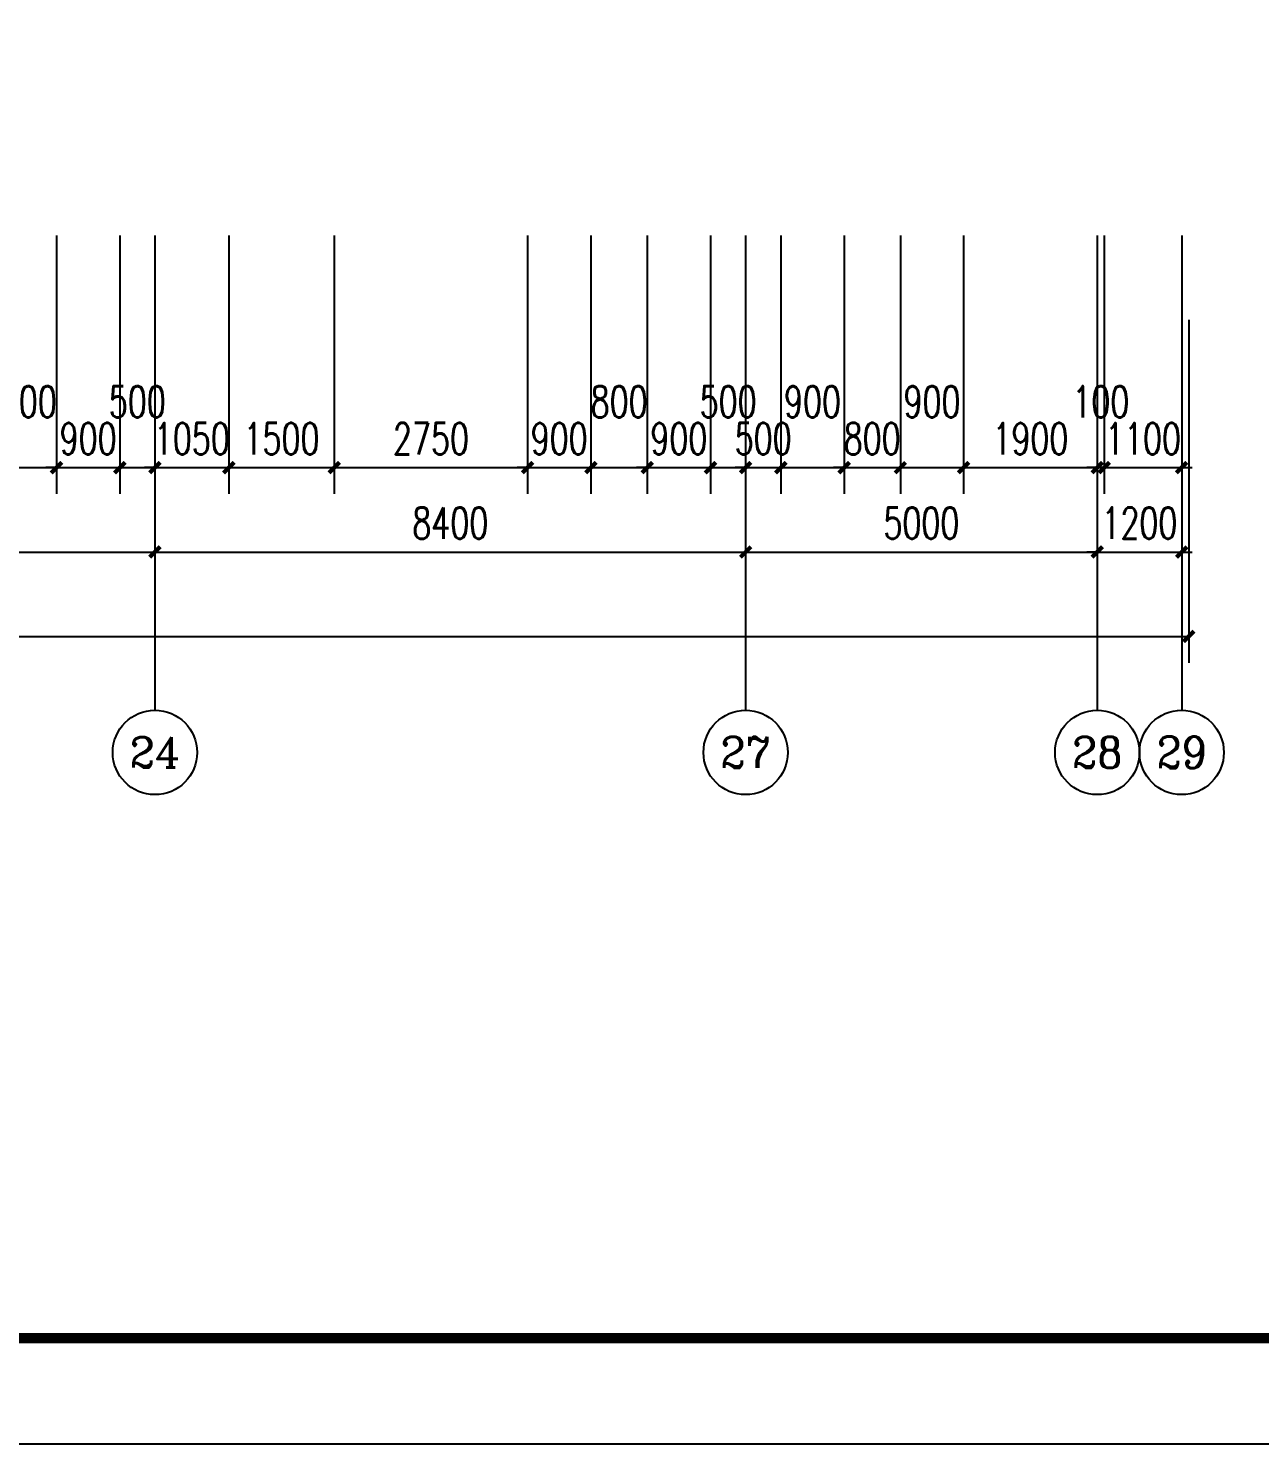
# Model space of a CAD drawing. Extents: x 1333527 to 1855755, y 1020844 to 1581249.
# Drawn here: x 1454074 to 1471583, y 1020844 to 1040970 of the extents above; entities that cross this region are included whole.
import ezdxf
from ezdxf.enums import TextEntityAlignment as Align

# ---------------------------------------------------------------- set-up
doc = ezdxf.new("R2010")
doc.units = 0
doc.header["$LTSCALE"] = 1000
doc.header["$PDSIZE"] = 5
doc.layers.add('1-建筑底图', color=8, linetype='Continuous', plot=False)
for name, color, linetype in [('AXIS_TEXT', 7, 'Continuous'), ('BTTK', 7, 'Continuous'), ('PUB_TITLE', 7, 'Continuous')]:
    doc.layers.add(name, color=color, linetype=linetype)
doc.styles.add('_TCH_AXIS', font='COMPLEX', dxfattribs={"bigfont": 'GBCBIG'})
doc.styles.add('_TCH_DIM_T3', font='SIMPLEX', dxfattribs={"width": 0.705882, "bigfont": 'GBCBIG'})
doc.styles.add('COMPLEX', font='COMPLEX')
doc.styles.add('HZ(TK)', font='geniso.shx', dxfattribs={"width": 0.9, "bigfont": 'hztxt.shx'})
doc.dimstyles.new('_TCH_ARCH&&150', dxfattribs={"dimtxt": 446.25, "dimasz": 150, "dimexe": 375, "dimexo": 450, "dimgap": 189.375, "dimtad": 1, "dimdec": 0, "dimzin": 0, "dimdsep": 46, "dimtxsty": '_TCH_DIM_T3', "dimblk": 'ARCHTICK', "dimcen": 0.09, "dimclrt": 7, "dimazin": 2, "dimtfac": 1, "dimtdec": 0, "dimtix": 1, "dimtmove": 2, "dimatfit": 3, "dimfxl": 1, "dimtolj": 1, "dimtzin": 0, "dimarcsym": 0})

# ---------------------------------------------------------------- blocks, each defined once
blk = doc.blocks.new('vhtemplate_2020年新竖式图框_A0')
at = {"layer": 'PUB_TITLE', "color": 7}
blk.add_lwpolyline([(0, 0), (1189, 0), (1189, 841), (0, 841)], close=True, dxfattribs=at)
at = {"layer": 'PUB_TITLE', "const_width": 1}
blk.add_lwpolyline([(25, 10), (1179, 10), (1179, 831), (25, 831)], close=True, dxfattribs=at)
at = {"layer": 'BTTK', "color": 4, "style": 'HZ(TK)', "width": 0.9}
for tag, p in [('合作单位', (1144, 743.5)), ('建设单位', (1144, 209.5)), ('工程名称', (1144, 176.5)), ('子项名称', (1154, 160)), ('图纸名称', (1144, 141))]:
    blk.add_attdef(tag, text='', height=3.5, dxfattribs=at).set_placement(p, align=Align.MIDDLE_CENTER)
for tag, p in [('注册证书号', (1156.5, 309.01)), ('注册印章号', (1156.5, 301.01)), ('设计号', (1154, 193)), ('图别', (1137.75, 34)), ('图号', (1170.25, 34)), ('版本号', (1137.75, 26)), ('日期', (1170.25, 26))]:
    blk.add_attdef(tag, text='', height=3.5, dxfattribs=at).set_placement(p, align=Align.MIDDLE)
blk = doc.blocks.new('_AXISO')
blk.add_circle((0, 0), 0.5)
at = {"layer": 'AXIS_TEXT', "style": 'COMPLEX', "width": 1.041667}
blk.add_attdef('A', text='', height=0.56, dxfattribs=at).set_placement((-0.25, -0.28), (0.25, -0.28), align=Align.FIT)
blk = doc.blocks.new('_ArchTick')
at = {"color": 0, "linetype": 'ByBlock', "const_width": 0.4}
blk.add_lwpolyline([(-0.5, -0.5), (0.5, 0.5)], dxfattribs=at)
blk = doc.blocks.new('*D718')
at = {"layer": '1-建筑底图', "color": 0, "lineweight": -2, "transparency": 16777216}
for p, q in [((94200, -7654), (94200, -11329)), ((95000, -7654), (95000, -11329)), ((94200, -10954), (95000, -10954))]:
    blk.add_line(p, q, dxfattribs=at)
at = {"layer": 'Defpoints', "color": 0}
for p in [(94200, -7204), (95000, -7204), (95000, -10954)]:
    blk.add_point(p, dxfattribs=at)
at = {"layer": '1-建筑底图', "color": 0, "lineweight": -2, "transparency": 16777216, "xscale": 150, "yscale": 150, "zscale": 150, "rotation": 180}
blk.add_blockref('_ArchTick', (94200, -10954), dxfattribs=at)
at = {"layer": '1-建筑底图', "color": 0, "lineweight": -2, "transparency": 16777216, "xscale": 150, "yscale": 150, "zscale": 150}
blk.add_blockref('_ArchTick', (95000, -10954), dxfattribs=at)
at = {"layer": '1-建筑底图', "color": 7, "transparency": 16777216, "insert": (94600, -10017), "char_height": 446.2, "attachment_point": 5, "style": '_TCH_DIM_T3'}
blk.add_mtext('\\A1;800', dxfattribs=at)
blk = doc.blocks.new('*D719')
at = {"layer": '1-建筑底图', "color": 0, "lineweight": -2, "transparency": 16777216}
for p, q in [((95000, -7654), (95000, -11329)), ((95900, -7654), (95900, -11329)), ((95000, -10954), (94850, -10954)), ((95000, -10954), (95900, -10954)), ((95900, -10954), (96050, -10954))]:
    blk.add_line(p, q, dxfattribs=at)
at = {"layer": 'Defpoints', "color": 0}
for p in [(95000, -7204), (95900, -7204), (95900, -10954)]:
    blk.add_point(p, dxfattribs=at)
at = {"layer": '1-建筑底图', "color": 0, "lineweight": -2, "transparency": 16777216, "xscale": 150, "yscale": 150, "zscale": 150}
blk.add_blockref('_ArchTick', (95000, -10954), dxfattribs=at)
at = {"layer": '1-建筑底图', "color": 0, "lineweight": -2, "transparency": 16777216, "xscale": 150, "yscale": 150, "zscale": 150, "rotation": 180}
blk.add_blockref('_ArchTick', (95900, -10954), dxfattribs=at)
at = {"layer": '1-建筑底图', "color": 7, "transparency": 16777216, "insert": (95450, -10542), "char_height": 446.2, "attachment_point": 5, "style": '_TCH_DIM_T3'}
blk.add_mtext('\\A1;900', dxfattribs=at)
blk = doc.blocks.new('*D720')
at = {"layer": '1-建筑底图', "color": 0, "lineweight": -2, "transparency": 16777216}
for p, q in [((95900, -7654), (95900, -11329)), ((96400, -7654), (96400, -11329)), ((95900, -10954), (96400, -10954))]:
    blk.add_line(p, q, dxfattribs=at)
at = {"layer": 'Defpoints', "color": 0}
for p in [(95900, -7204), (96400, -7204), (96400, -10954)]:
    blk.add_point(p, dxfattribs=at)
at = {"layer": '1-建筑底图', "color": 0, "lineweight": -2, "transparency": 16777216, "xscale": 150, "yscale": 150, "zscale": 150, "rotation": 180}
blk.add_blockref('_ArchTick', (95900, -10954), dxfattribs=at)
at = {"layer": '1-建筑底图', "color": 0, "lineweight": -2, "transparency": 16777216, "xscale": 150, "yscale": 150, "zscale": 150}
blk.add_blockref('_ArchTick', (96400, -10954), dxfattribs=at)
at = {"layer": '1-建筑底图', "color": 7, "transparency": 16777216, "insert": (96150, -10017), "char_height": 446.2, "attachment_point": 5, "style": '_TCH_DIM_T3'}
blk.add_mtext('\\A1;500', dxfattribs=at)
blk = doc.blocks.new('*D721')
at = {"layer": '1-建筑底图', "color": 0, "lineweight": -2, "transparency": 16777216}
for p, q in [((96400, -7654), (96400, -11329)), ((97450, -7654), (97450, -11329)), ((96400, -10954), (96250, -10954)), ((96400, -10954), (97450, -10954)), ((97450, -10954), (97600, -10954))]:
    blk.add_line(p, q, dxfattribs=at)
at = {"layer": 'Defpoints', "color": 0}
for p in [(96400, -7204), (97450, -7204), (97450, -10954)]:
    blk.add_point(p, dxfattribs=at)
at = {"layer": '1-建筑底图', "color": 0, "lineweight": -2, "transparency": 16777216, "xscale": 150, "yscale": 150, "zscale": 150}
blk.add_blockref('_ArchTick', (96400, -10954), dxfattribs=at)
at = {"layer": '1-建筑底图', "color": 0, "lineweight": -2, "transparency": 16777216, "xscale": 150, "yscale": 150, "zscale": 150, "rotation": 180}
blk.add_blockref('_ArchTick', (97450, -10954), dxfattribs=at)
at = {"layer": '1-建筑底图', "color": 7, "transparency": 16777216, "insert": (96925, -10542), "char_height": 446.2, "attachment_point": 5, "style": '_TCH_DIM_T3'}
blk.add_mtext('\\A1;1050', dxfattribs=at)
blk = doc.blocks.new('*D722')
at = {"layer": '1-建筑底图', "color": 0, "lineweight": -2, "transparency": 16777216}
for p, q in [((97450, -7654), (97450, -11329)), ((98950, -7654), (98950, -11329)), ((97450, -10954), (98950, -10954))]:
    blk.add_line(p, q, dxfattribs=at)
at = {"layer": 'Defpoints', "color": 0}
for p in [(97450, -7204), (98950, -7204), (98950, -10954)]:
    blk.add_point(p, dxfattribs=at)
at = {"layer": '1-建筑底图', "color": 0, "lineweight": -2, "transparency": 16777216, "xscale": 150, "yscale": 150, "zscale": 150, "rotation": 180}
blk.add_blockref('_ArchTick', (97450, -10954), dxfattribs=at)
at = {"layer": '1-建筑底图', "color": 0, "lineweight": -2, "transparency": 16777216, "xscale": 150, "yscale": 150, "zscale": 150}
blk.add_blockref('_ArchTick', (98950, -10954), dxfattribs=at)
at = {"layer": '1-建筑底图', "color": 7, "transparency": 16777216, "insert": (98200, -10542), "char_height": 446.2, "attachment_point": 5, "style": '_TCH_DIM_T3'}
blk.add_mtext('\\A1;1500', dxfattribs=at)
blk = doc.blocks.new('*D723')
at = {"layer": '1-建筑底图', "color": 0, "lineweight": -2, "transparency": 16777216}
for p, q in [((98950, -7654), (98950, -11329)), ((101700, -7654), (101700, -11329)), ((98950, -10954), (101700, -10954))]:
    blk.add_line(p, q, dxfattribs=at)
at = {"layer": 'Defpoints', "color": 0}
for p in [(98950, -7204), (101700, -7204), (101700, -10954)]:
    blk.add_point(p, dxfattribs=at)
at = {"layer": '1-建筑底图', "color": 0, "lineweight": -2, "transparency": 16777216, "xscale": 150, "yscale": 150, "zscale": 150, "rotation": 180}
blk.add_blockref('_ArchTick', (98950, -10954), dxfattribs=at)
at = {"layer": '1-建筑底图', "color": 0, "lineweight": -2, "transparency": 16777216, "xscale": 150, "yscale": 150, "zscale": 150}
blk.add_blockref('_ArchTick', (101700, -10954), dxfattribs=at)
at = {"layer": '1-建筑底图', "color": 7, "transparency": 16777216, "insert": (100325, -10542), "char_height": 446.2, "attachment_point": 5, "style": '_TCH_DIM_T3'}
blk.add_mtext('\\A1;2750', dxfattribs=at)
blk = doc.blocks.new('*D724')
at = {"layer": '1-建筑底图', "color": 0, "lineweight": -2, "transparency": 16777216}
for p, q in [((101700, -7654), (101700, -11329)), ((102600, -7654), (102600, -11329)), ((101700, -10954), (101550, -10954)), ((101700, -10954), (102600, -10954)), ((102600, -10954), (102750, -10954))]:
    blk.add_line(p, q, dxfattribs=at)
at = {"layer": 'Defpoints', "color": 0}
for p in [(101700, -7204), (102600, -7204), (102600, -10954)]:
    blk.add_point(p, dxfattribs=at)
at = {"layer": '1-建筑底图', "color": 0, "lineweight": -2, "transparency": 16777216, "xscale": 150, "yscale": 150, "zscale": 150}
blk.add_blockref('_ArchTick', (101700, -10954), dxfattribs=at)
at = {"layer": '1-建筑底图', "color": 0, "lineweight": -2, "transparency": 16777216, "xscale": 150, "yscale": 150, "zscale": 150, "rotation": 180}
blk.add_blockref('_ArchTick', (102600, -10954), dxfattribs=at)
at = {"layer": '1-建筑底图', "color": 7, "transparency": 16777216, "insert": (102150, -10542), "char_height": 446.2, "attachment_point": 5, "style": '_TCH_DIM_T3'}
blk.add_mtext('\\A1;900', dxfattribs=at)
blk = doc.blocks.new('*D725')
at = {"layer": '1-建筑底图', "color": 0, "lineweight": -2, "transparency": 16777216}
for p, q in [((102600, -7654), (102600, -11329)), ((103400, -7654), (103400, -11329)), ((102600, -10954), (103400, -10954))]:
    blk.add_line(p, q, dxfattribs=at)
at = {"layer": 'Defpoints', "color": 0}
for p in [(102600, -7204), (103400, -7204), (103400, -10954)]:
    blk.add_point(p, dxfattribs=at)
at = {"layer": '1-建筑底图', "color": 0, "lineweight": -2, "transparency": 16777216, "xscale": 150, "yscale": 150, "zscale": 150, "rotation": 180}
blk.add_blockref('_ArchTick', (102600, -10954), dxfattribs=at)
at = {"layer": '1-建筑底图', "color": 0, "lineweight": -2, "transparency": 16777216, "xscale": 150, "yscale": 150, "zscale": 150}
blk.add_blockref('_ArchTick', (103400, -10954), dxfattribs=at)
at = {"layer": '1-建筑底图', "color": 7, "transparency": 16777216, "insert": (103000, -10017), "char_height": 446.2, "attachment_point": 5, "style": '_TCH_DIM_T3'}
blk.add_mtext('\\A1;800', dxfattribs=at)
blk = doc.blocks.new('*D726')
at = {"layer": '1-建筑底图', "color": 0, "lineweight": -2, "transparency": 16777216}
for p, q in [((103400, -7654), (103400, -11329)), ((104300, -7654), (104300, -11329)), ((103400, -10954), (103250, -10954)), ((103400, -10954), (104300, -10954)), ((104300, -10954), (104450, -10954))]:
    blk.add_line(p, q, dxfattribs=at)
at = {"layer": 'Defpoints', "color": 0}
for p in [(103400, -7204), (104300, -7204), (104300, -10954)]:
    blk.add_point(p, dxfattribs=at)
at = {"layer": '1-建筑底图', "color": 0, "lineweight": -2, "transparency": 16777216, "xscale": 150, "yscale": 150, "zscale": 150}
blk.add_blockref('_ArchTick', (103400, -10954), dxfattribs=at)
at = {"layer": '1-建筑底图', "color": 0, "lineweight": -2, "transparency": 16777216, "xscale": 150, "yscale": 150, "zscale": 150, "rotation": 180}
blk.add_blockref('_ArchTick', (104300, -10954), dxfattribs=at)
at = {"layer": '1-建筑底图', "color": 7, "transparency": 16777216, "insert": (103850, -10542), "char_height": 446.2, "attachment_point": 5, "style": '_TCH_DIM_T3'}
blk.add_mtext('\\A1;900', dxfattribs=at)
blk = doc.blocks.new('*D727')
at = {"layer": '1-建筑底图', "color": 0, "lineweight": -2, "transparency": 16777216}
for p, q in [((104300, -7654), (104300, -11329)), ((104800, -7654), (104800, -11329)), ((104300, -10954), (104800, -10954))]:
    blk.add_line(p, q, dxfattribs=at)
at = {"layer": 'Defpoints', "color": 0}
for p in [(104300, -7204), (104800, -7204), (104800, -10954)]:
    blk.add_point(p, dxfattribs=at)
at = {"layer": '1-建筑底图', "color": 0, "lineweight": -2, "transparency": 16777216, "xscale": 150, "yscale": 150, "zscale": 150, "rotation": 180}
blk.add_blockref('_ArchTick', (104300, -10954), dxfattribs=at)
at = {"layer": '1-建筑底图', "color": 0, "lineweight": -2, "transparency": 16777216, "xscale": 150, "yscale": 150, "zscale": 150}
blk.add_blockref('_ArchTick', (104800, -10954), dxfattribs=at)
at = {"layer": '1-建筑底图', "color": 7, "transparency": 16777216, "insert": (104550, -10017), "char_height": 446.2, "attachment_point": 5, "style": '_TCH_DIM_T3'}
blk.add_mtext('\\A1;500', dxfattribs=at)
blk = doc.blocks.new('*D728')
at = {"layer": '1-建筑底图', "color": 0, "lineweight": -2, "transparency": 16777216}
for p, q in [((104800, -7654), (104800, -11329)), ((105300, -7654), (105300, -11329)), ((104800, -10954), (104650, -10954)), ((104800, -10954), (105300, -10954)), ((105300, -10954), (105450, -10954))]:
    blk.add_line(p, q, dxfattribs=at)
at = {"layer": 'Defpoints', "color": 0}
for p in [(104800, -7204), (105300, -7204), (105300, -10954)]:
    blk.add_point(p, dxfattribs=at)
at = {"layer": '1-建筑底图', "color": 0, "lineweight": -2, "transparency": 16777216, "xscale": 150, "yscale": 150, "zscale": 150}
blk.add_blockref('_ArchTick', (104800, -10954), dxfattribs=at)
at = {"layer": '1-建筑底图', "color": 0, "lineweight": -2, "transparency": 16777216, "xscale": 150, "yscale": 150, "zscale": 150, "rotation": 180}
blk.add_blockref('_ArchTick', (105300, -10954), dxfattribs=at)
at = {"layer": '1-建筑底图', "color": 7, "transparency": 16777216, "insert": (105050, -10542), "char_height": 446.2, "attachment_point": 5, "style": '_TCH_DIM_T3'}
blk.add_mtext('\\A1;500', dxfattribs=at)
blk = doc.blocks.new('*D729')
at = {"layer": '1-建筑底图', "color": 0, "lineweight": -2, "transparency": 16777216}
for p, q in [((105300, -7654), (105300, -11329)), ((106200, -7654), (106200, -11329)), ((105300, -10954), (106200, -10954))]:
    blk.add_line(p, q, dxfattribs=at)
at = {"layer": 'Defpoints', "color": 0}
for p in [(105300, -7204), (106200, -7204), (106200, -10954)]:
    blk.add_point(p, dxfattribs=at)
at = {"layer": '1-建筑底图', "color": 0, "lineweight": -2, "transparency": 16777216, "xscale": 150, "yscale": 150, "zscale": 150, "rotation": 180}
blk.add_blockref('_ArchTick', (105300, -10954), dxfattribs=at)
at = {"layer": '1-建筑底图', "color": 0, "lineweight": -2, "transparency": 16777216, "xscale": 150, "yscale": 150, "zscale": 150}
blk.add_blockref('_ArchTick', (106200, -10954), dxfattribs=at)
at = {"layer": '1-建筑底图', "color": 7, "transparency": 16777216, "insert": (105750, -10017), "char_height": 446.2, "attachment_point": 5, "style": '_TCH_DIM_T3'}
blk.add_mtext('\\A1;900', dxfattribs=at)
blk = doc.blocks.new('*D730')
at = {"layer": '1-建筑底图', "color": 0, "lineweight": -2, "transparency": 16777216}
for p, q in [((106200, -7654), (106200, -11329)), ((107000, -7654), (107000, -11329)), ((106200, -10954), (106050, -10954)), ((106200, -10954), (107000, -10954)), ((107000, -10954), (107150, -10954))]:
    blk.add_line(p, q, dxfattribs=at)
at = {"layer": 'Defpoints', "color": 0}
for p in [(106200, -7204), (107000, -7204), (107000, -10954)]:
    blk.add_point(p, dxfattribs=at)
at = {"layer": '1-建筑底图', "color": 0, "lineweight": -2, "transparency": 16777216, "xscale": 150, "yscale": 150, "zscale": 150}
blk.add_blockref('_ArchTick', (106200, -10954), dxfattribs=at)
at = {"layer": '1-建筑底图', "color": 0, "lineweight": -2, "transparency": 16777216, "xscale": 150, "yscale": 150, "zscale": 150, "rotation": 180}
blk.add_blockref('_ArchTick', (107000, -10954), dxfattribs=at)
at = {"layer": '1-建筑底图', "color": 7, "transparency": 16777216, "insert": (106600, -10542), "char_height": 446.2, "attachment_point": 5, "style": '_TCH_DIM_T3'}
blk.add_mtext('\\A1;800', dxfattribs=at)
blk = doc.blocks.new('*D731')
at = {"layer": '1-建筑底图', "color": 0, "lineweight": -2, "transparency": 16777216}
for p, q in [((107000, -7654), (107000, -11329)), ((107900, -7654), (107900, -11329)), ((107000, -10954), (107900, -10954))]:
    blk.add_line(p, q, dxfattribs=at)
at = {"layer": 'Defpoints', "color": 0}
for p in [(107000, -7204), (107900, -7204), (107900, -10954)]:
    blk.add_point(p, dxfattribs=at)
at = {"layer": '1-建筑底图', "color": 0, "lineweight": -2, "transparency": 16777216, "xscale": 150, "yscale": 150, "zscale": 150, "rotation": 180}
blk.add_blockref('_ArchTick', (107000, -10954), dxfattribs=at)
at = {"layer": '1-建筑底图', "color": 0, "lineweight": -2, "transparency": 16777216, "xscale": 150, "yscale": 150, "zscale": 150}
blk.add_blockref('_ArchTick', (107900, -10954), dxfattribs=at)
at = {"layer": '1-建筑底图', "color": 7, "transparency": 16777216, "insert": (107450, -10017), "char_height": 446.2, "attachment_point": 5, "style": '_TCH_DIM_T3'}
blk.add_mtext('\\A1;900', dxfattribs=at)
blk = doc.blocks.new('*D732')
at = {"layer": '1-建筑底图', "color": 0, "lineweight": -2, "transparency": 16777216}
for p, q in [((107900, -7654), (107900, -11329)), ((109800, -7654), (109800, -11329)), ((107900, -10954), (109800, -10954))]:
    blk.add_line(p, q, dxfattribs=at)
at = {"layer": 'Defpoints', "color": 0}
for p in [(107900, -7204), (109800, -7204), (109800, -10954)]:
    blk.add_point(p, dxfattribs=at)
at = {"layer": '1-建筑底图', "color": 0, "lineweight": -2, "transparency": 16777216, "xscale": 150, "yscale": 150, "zscale": 150, "rotation": 180}
blk.add_blockref('_ArchTick', (107900, -10954), dxfattribs=at)
at = {"layer": '1-建筑底图', "color": 0, "lineweight": -2, "transparency": 16777216, "xscale": 150, "yscale": 150, "zscale": 150}
blk.add_blockref('_ArchTick', (109800, -10954), dxfattribs=at)
at = {"layer": '1-建筑底图', "color": 7, "transparency": 16777216, "insert": (108850, -10542), "char_height": 446.2, "attachment_point": 5, "style": '_TCH_DIM_T3'}
blk.add_mtext('\\A1;1900', dxfattribs=at)
blk = doc.blocks.new('*D733')
at = {"layer": '1-建筑底图', "color": 0, "lineweight": -2, "transparency": 16777216}
for p, q in [((109800, -7654), (109800, -11329)), ((109900, -7654), (109900, -11329)), ((109800, -10954), (109650, -10954)), ((109800, -10954), (109900, -10954)), ((109900, -10954), (110050, -10954))]:
    blk.add_line(p, q, dxfattribs=at)
at = {"layer": 'Defpoints', "color": 0}
for p in [(109800, -7204), (109900, -7204), (109900, -10954)]:
    blk.add_point(p, dxfattribs=at)
at = {"layer": '1-建筑底图', "color": 0, "lineweight": -2, "transparency": 16777216, "xscale": 150, "yscale": 150, "zscale": 150}
blk.add_blockref('_ArchTick', (109800, -10954), dxfattribs=at)
at = {"layer": '1-建筑底图', "color": 0, "lineweight": -2, "transparency": 16777216, "xscale": 150, "yscale": 150, "zscale": 150, "rotation": 180}
blk.add_blockref('_ArchTick', (109900, -10954), dxfattribs=at)
at = {"layer": '1-建筑底图', "color": 7, "transparency": 16777216, "insert": (109850, -10017), "char_height": 446.2, "attachment_point": 5, "style": '_TCH_DIM_T3'}
blk.add_mtext('\\A1;100', dxfattribs=at)
blk = doc.blocks.new('*D734')
at = {"layer": '1-建筑底图', "color": 0, "lineweight": -2, "transparency": 16777216}
for p, q in [((109900, -7654), (109900, -11329)), ((111000, -7654), (111000, -11329)), ((109900, -10954), (109750, -10954)), ((109900, -10954), (111000, -10954)), ((111000, -10954), (111150, -10954))]:
    blk.add_line(p, q, dxfattribs=at)
at = {"layer": 'Defpoints', "color": 0}
for p in [(109900, -7204), (111000, -7204), (111000, -10954)]:
    blk.add_point(p, dxfattribs=at)
at = {"layer": '1-建筑底图', "color": 0, "lineweight": -2, "transparency": 16777216, "xscale": 150, "yscale": 150, "zscale": 150}
blk.add_blockref('_ArchTick', (109900, -10954), dxfattribs=at)
at = {"layer": '1-建筑底图', "color": 0, "lineweight": -2, "transparency": 16777216, "xscale": 150, "yscale": 150, "zscale": 150, "rotation": 180}
blk.add_blockref('_ArchTick', (111000, -10954), dxfattribs=at)
at = {"layer": '1-建筑底图', "color": 7, "transparency": 16777216, "insert": (110450, -10542), "char_height": 446.2, "attachment_point": 5, "style": '_TCH_DIM_T3'}
blk.add_mtext('\\A1;1100', dxfattribs=at)
blk = doc.blocks.new('*D572')
at = {"layer": '1-建筑底图', "color": 0, "lineweight": -2, "transparency": 16777216}
for p, q in [((-100, -8854), (-100, -13729)), ((111100, -8854), (111100, -13729)), ((-100, -13354), (111100, -13354))]:
    blk.add_line(p, q, dxfattribs=at)
at = {"layer": 'Defpoints', "color": 0}
for p in [(-100, -8404), (111100, -8404), (111100, -13354)]:
    blk.add_point(p, dxfattribs=at)
at = {"layer": '1-建筑底图', "color": 0, "lineweight": -2, "transparency": 16777216, "xscale": 150, "yscale": 150, "zscale": 150, "rotation": 180}
blk.add_blockref('_ArchTick', (-100, -13354), dxfattribs=at)
at = {"layer": '1-建筑底图', "color": 0, "lineweight": -2, "transparency": 16777216, "xscale": 150, "yscale": 150, "zscale": 150}
blk.add_blockref('_ArchTick', (111100, -13354), dxfattribs=at)
at = {"layer": '1-建筑底图', "color": 7, "transparency": 16777216, "insert": (55500, -12942), "char_height": 446.2, "attachment_point": 5, "style": '_TCH_DIM_T3'}
blk.add_mtext('\\A1;111200', dxfattribs=at)
blk = doc.blocks.new('*D636')
at = {"layer": '1-建筑底图', "color": 0, "lineweight": -2, "transparency": 16777216}
for p, q in [((89400, -8854), (89400, -12529)), ((96400, -8854), (96400, -12529)), ((89400, -12154), (96400, -12154))]:
    blk.add_line(p, q, dxfattribs=at)
at = {"layer": 'Defpoints', "color": 0}
for p in [(89400, -8404), (96400, -8404), (96400, -12154)]:
    blk.add_point(p, dxfattribs=at)
at = {"layer": '1-建筑底图', "color": 0, "lineweight": -2, "transparency": 16777216, "xscale": 150, "yscale": 150, "zscale": 150, "rotation": 180}
blk.add_blockref('_ArchTick', (89400, -12154), dxfattribs=at)
at = {"layer": '1-建筑底图', "color": 0, "lineweight": -2, "transparency": 16777216, "xscale": 150, "yscale": 150, "zscale": 150}
blk.add_blockref('_ArchTick', (96400, -12154), dxfattribs=at)
at = {"layer": '1-建筑底图', "color": 7, "transparency": 16777216, "insert": (92900, -11742), "char_height": 446.2, "attachment_point": 5, "style": '_TCH_DIM_T3'}
blk.add_mtext('\\A1;7000', dxfattribs=at)
blk = doc.blocks.new('*D637')
at = {"layer": '1-建筑底图', "color": 0, "lineweight": -2, "transparency": 16777216}
for p, q in [((96400, -8854), (96400, -12529)), ((104800, -8854), (104800, -12529)), ((96400, -12154), (104800, -12154))]:
    blk.add_line(p, q, dxfattribs=at)
at = {"layer": 'Defpoints', "color": 0}
for p in [(96400, -8404), (104800, -8404), (104800, -12154)]:
    blk.add_point(p, dxfattribs=at)
at = {"layer": '1-建筑底图', "color": 0, "lineweight": -2, "transparency": 16777216, "xscale": 150, "yscale": 150, "zscale": 150, "rotation": 180}
blk.add_blockref('_ArchTick', (96400, -12154), dxfattribs=at)
at = {"layer": '1-建筑底图', "color": 0, "lineweight": -2, "transparency": 16777216, "xscale": 150, "yscale": 150, "zscale": 150}
blk.add_blockref('_ArchTick', (104800, -12154), dxfattribs=at)
at = {"layer": '1-建筑底图', "color": 7, "transparency": 16777216, "insert": (100600, -11742), "char_height": 446.2, "attachment_point": 5, "style": '_TCH_DIM_T3'}
blk.add_mtext('\\A1;8400', dxfattribs=at)
blk = doc.blocks.new('*D638')
at = {"layer": '1-建筑底图', "color": 0, "lineweight": -2, "transparency": 16777216}
for p, q in [((104800, -8854), (104800, -12529)), ((109800, -8854), (109800, -12529)), ((104800, -12154), (109800, -12154))]:
    blk.add_line(p, q, dxfattribs=at)
at = {"layer": 'Defpoints', "color": 0}
for p in [(104800, -8404), (109800, -8404), (109800, -12154)]:
    blk.add_point(p, dxfattribs=at)
at = {"layer": '1-建筑底图', "color": 0, "lineweight": -2, "transparency": 16777216, "xscale": 150, "yscale": 150, "zscale": 150, "rotation": 180}
blk.add_blockref('_ArchTick', (104800, -12154), dxfattribs=at)
at = {"layer": '1-建筑底图', "color": 0, "lineweight": -2, "transparency": 16777216, "xscale": 150, "yscale": 150, "zscale": 150}
blk.add_blockref('_ArchTick', (109800, -12154), dxfattribs=at)
at = {"layer": '1-建筑底图', "color": 7, "transparency": 16777216, "insert": (107300, -11742), "char_height": 446.2, "attachment_point": 5, "style": '_TCH_DIM_T3'}
blk.add_mtext('\\A1;5000', dxfattribs=at)
blk = doc.blocks.new('*D639')
at = {"layer": '1-建筑底图', "color": 0, "lineweight": -2, "transparency": 16777216}
for p, q in [((109800, -8854), (109800, -12529)), ((111000, -8854), (111000, -12529)), ((109800, -12154), (109650, -12154)), ((109800, -12154), (111000, -12154)), ((111000, -12154), (111150, -12154))]:
    blk.add_line(p, q, dxfattribs=at)
at = {"layer": 'Defpoints', "color": 0}
for p in [(109800, -8404), (111000, -8404), (111000, -12154)]:
    blk.add_point(p, dxfattribs=at)
at = {"layer": '1-建筑底图', "color": 0, "lineweight": -2, "transparency": 16777216, "xscale": 150, "yscale": 150, "zscale": 150}
blk.add_blockref('_ArchTick', (109800, -12154), dxfattribs=at)
at = {"layer": '1-建筑底图', "color": 0, "lineweight": -2, "transparency": 16777216, "xscale": 150, "yscale": 150, "zscale": 150, "rotation": 180}
blk.add_blockref('_ArchTick', (111000, -12154), dxfattribs=at)
at = {"layer": '1-建筑底图', "color": 7, "transparency": 16777216, "insert": (110400, -11742), "char_height": 446.2, "attachment_point": 5, "style": '_TCH_DIM_T3'}
blk.add_mtext('\\A1;1200', dxfattribs=at)
blk = doc.blocks.new('1-二层建筑底图')
at = {"layer": '1-建筑底图', "color": 8}
for p, q in [((96400, -8404.1), (96400, -14404.1)), ((104800, -8404.1), (104800, -14404.1)), ((109800, -8404.1), (109800, -14404.1)), ((111000, -8404.1), (111000, -14404.1))]:
    blk.add_line(p, q, dxfattribs=at)
ref = blk.add_blockref('_AXISO', (96400, -15004.1), dxfattribs=dict(at, xscale=1200, yscale=1200, zscale=1200))
ref.add_attrib('A', '24', dxfattribs={"layer": 'AXIS_TEXT', "height": 432.18, "style": '_TCH_AXIS', "width": 0.972222}).set_placement((96039.9, -15220.2), (96760.1, -15220.2), align=Align.FIT)
ref = blk.add_blockref('_AXISO', (104800, -15004.1), dxfattribs=dict(at, xscale=1200, yscale=1200, zscale=1200))
ref.add_attrib('A', '27', dxfattribs={"layer": 'AXIS_TEXT', "height": 441.41, "style": '_TCH_AXIS'}).set_placement((104442.7, -15224.8), (105157.3, -15224.8), align=Align.FIT)
ref = blk.add_blockref('_AXISO', (109800, -15004.1), dxfattribs=dict(at, xscale=1200, yscale=1200, zscale=1200))
ref.add_attrib('A', '28', dxfattribs={"layer": 'AXIS_TEXT', "height": 441.41, "style": '_TCH_AXIS'}).set_placement((109442.7, -15224.8), (110157.3, -15224.8), align=Align.FIT)
ref = blk.add_blockref('_AXISO', (111000, -15004.1), dxfattribs=dict(at, xscale=1200, yscale=1200, zscale=1200))
ref.add_attrib('A', '29', dxfattribs={"layer": 'AXIS_TEXT', "height": 450.98, "style": '_TCH_AXIS', "width": 0.970588}).set_placement((110645.7, -15229.6), (111354.3, -15229.6), align=Align.FIT)
for base, p1, p2, picture, middle in [((95000, -10954.1), (94200, -7204.1), (95000, -7204.1), '*D718', (94600, -10016.6)), ((96400, -10954.1), (95900, -7204.1), (96400, -7204.1), '*D720', (96150, -10016.6)), ((103400, -10954.1), (102600, -7204.1), (103400, -7204.1), '*D725', (103000, -10016.6)), ((104800, -10954.1), (104300, -7204.1), (104800, -7204.1), '*D727', (104550, -10016.6)), ((106200, -10954.1), (105300, -7204.1), (106200, -7204.1), '*D729', (105750, -10016.6)), ((107900, -10954.1), (107000, -7204.1), (107900, -7204.1), '*D731', (107450, -10016.6)), ((109900, -10954.1), (109800, -7204.1), (109900, -7204.1), '*D733', (109850, -10016.6))]:
    dim = blk.add_linear_dim(base=base, p1=p1, p2=p2, angle=0, dimstyle='_TCH_ARCH&&150', dxfattribs=at)
    dim.commit()
    dim.dimension.update_dxf_attribs({"geometry": picture, "text_midpoint": middle, "dimtype": 161})
for p1, p2, distance, picture, middle in [((95000, -7204.1), (95900, -7204.1), -3750, '*D719', (95450, -10541.6)), ((96400, -7204.1), (97450, -7204.1), -3750, '*D721', (96925, -10541.6)), ((97450, -7204.1), (98950, -7204.1), -3750, '*D722', (98200, -10541.6)), ((98950, -7204.1), (101700, -7204.1), -3750, '*D723', (100325, -10541.6)), ((101700, -7204.1), (102600, -7204.1), -3750, '*D724', (102150, -10541.6)), ((103400, -7204.1), (104300, -7204.1), -3750, '*D726', (103850, -10541.6)), ((104800, -7204.1), (105300, -7204.1), -3750, '*D728', (105050, -10541.6)), ((106200, -7204.1), (107000, -7204.1), -3750, '*D730', (106600, -10541.6)), ((107900, -7204.1), (109800, -7204.1), -3750, '*D732', (108850, -10541.6)), ((109900, -7204.1), (111000, -7204.1), -3750, '*D734', (110450, -10541.6)), ((-100, -8404.1), (111100, -8404.1), -4950, '*D572', (55500, -12941.6)), ((89400, -8404.1), (96400, -8404.1), -3750, '*D636', (92900, -11741.6)), ((96400, -8404.1), (104800, -8404.1), -3750, '*D637', (100600, -11741.6)), ((104800, -8404.1), (109800, -8404.1), -3750, '*D638', (107300, -11741.6)), ((109800, -8404.1), (111000, -8404.1), -3750, '*D639', (110400, -11741.6))]:
    dim = blk.add_aligned_dim(p1=p1, p2=p2, distance=distance, dimstyle='_TCH_ARCH&&150', dxfattribs=at)
    dim.commit()
    dim.dimension.update_dxf_attribs({"geometry": picture, "text_midpoint": middle})

msp = doc.modelspace()

# ---------------------------------------------------------------- linework, layer by layer
at = {"layer": 'PUB_TITLE'}
msp.add_lwpolyline([(1333527, 1020844), (1511877, 1020844), (1511877, 1146994), (1333527, 1146994)], close=True, dxfattribs=at)
at = {"layer": 'PUB_TITLE', "const_width": 150}
msp.add_lwpolyline([(1337277, 1022344), (1510377, 1022344), (1510377, 1145494), (1337277, 1145494)], close=True, dxfattribs=at)

# ---------------------------------------------------------------- block references
at = {"xscale": 150, "yscale": 150, "zscale": 150}
msp.add_blockref('vhtemplate_2020年新竖式图框_A0', (1333527, 1020844), dxfattribs=at)
at = {"layer": '1-建筑底图'}
msp.add_blockref('1-二层建筑底图', (1359474, 1045677), dxfattribs=at)

doc.saveas('drawing.dxf')
